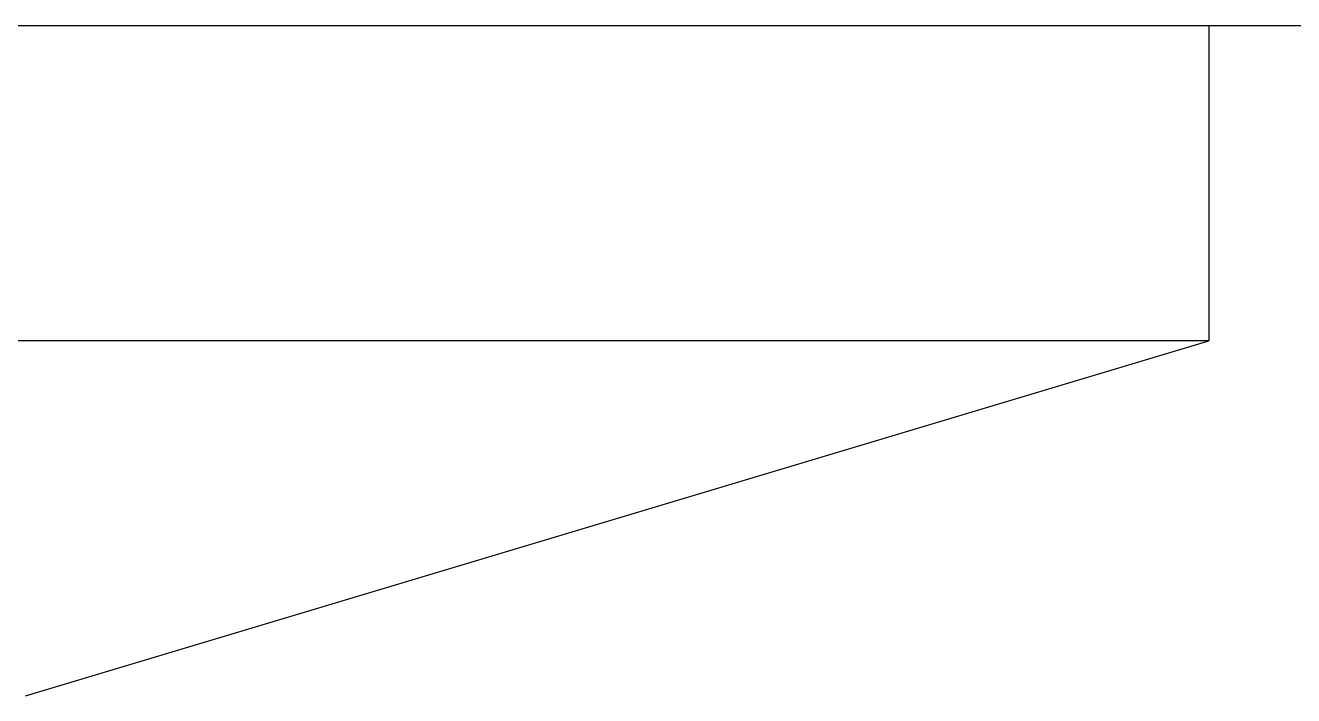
# Model space of a CAD drawing. Extents: x 0 to 1128, y 0 to 827.
# Drawn here: x 547.02 to 563.1, y 748.87 to 757.37 of the extents above; entities that cross this region are included whole.
import ezdxf

# ---------------------------------------------------------------- set-up
doc = ezdxf.new("R2010")
doc.units = 0
doc.header["$LTSCALE"] = 10
doc.header["$MEASUREMENT"] = 0
doc.layers.get('0').update_dxf_attribs({"linetype": 'CONTINUOUS'})

msp = doc.modelspace()

# ---------------------------------------------------------------- linework, layer by layer
at = {"ltscale": 0.5}
msp.add_line((107.965, 757.371), (816.871, 757.371), dxfattribs=at)
at = {"color": 7, "linetype": 'Continuous'}
for p, q in [((504.023, 757.371), (562.022, 757.371)), ((562.023, 757.371), (562.023, 753.371)), ((562.023, 753.371), (504.023, 753.371)), ((547.023, 748.871), (562.023, 753.371))]:
    msp.add_line(p, q, dxfattribs=at)

doc.saveas('drawing.dxf')
